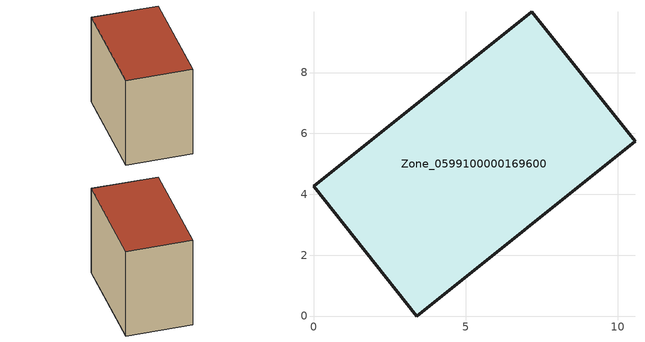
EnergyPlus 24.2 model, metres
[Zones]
Zone_0599100000169600
 floor ground (C_G): 7.17,9.99 10.56,5.75 3.4,0 0,4.26 z0
 wall outside (C_F): 3.4,0 10.56,5.75 7.17,9.99 0,4.26 3.4,0 z0:7.92
 roof outside (C_R): 10.56,5.75 7.17,9.99 0,4.26 3.4,0 z7.92
[BUILDING]
Pand.0599100000169600: North Axis=0; Terrain=City; Loads Convergence Tolerance Value=0.04; Temperature Convergence Tolerance Value=0.4; Solar Distribution=FullExterior; Maximum Number of Warmup Days=25; Minimum Number of Warmup Days=1
[Site:Location]
Rotterdam.The.Hague.AP_ZH_NLD Design_Conditions: Latitude=51.96; Longitude=4.45; Time Zone=1; Elevation=-4.5
[SITE:GROUNDTEMPERATURE:BUILDINGSURFACE]
18, 18, 18, 18, 18, 18, 18, 18, 18, 18, 18, 18
[MATERIAL] Thermal Absorptance=0.9; Solar Absorptance=0.7; Visible Absorptance=0.7
Name | Roughness | Thickness | Conductivity | Density | Specific Heat
G.TC.1975-1991 | MediumSmooth | 0.15 | 0.288461 | 540 | 1210
F.TC.1975-1991 | Rough | 0.3 | 0.230769 | 1920 | 840
R.TC.1975-1991 | MediumRough | 0.2 | 0.153846 | 1500 | 1000
[CONSTRUCTION]
C_G: G.TC.1975-1991
C_F: F.TC.1975-1991
C_R: R.TC.1975-1991
[ZONE]
Zone_0599100000169600: Type=1; Multiplier=1; Ceiling Height=Autocalculate; Volume=Autocalculate; Floor Area=autocalculate; Part of Total Floor Area=Yes
[ZONEINFILTRATION:DESIGNFLOWRATE]
Infil_Zone_0599100000169600: Zone or ZoneList or Space or SpaceList=Zone_0599100000169600; Schedule=AlwaysOn; Design Flow Rate Calculation Method=Flow/Area; Flow Rate per Floor Area=0.003; Constant Term Coefficient=1; Temperature Term Coefficient=0; Velocity Term Coefficient=0; Velocity Squared Term Coefficient=0
[HVACTEMPLATE:ZONE:IDEALLOADSAIRSYSTEM]
Zone_0599100000169600: Maximum Heating Supply Air Temperature=50; Minimum Cooling Supply Air Temperature=13; Maximum Heating Supply Air Humidity Ratio=0.0156; Minimum Cooling Supply Air Humidity Ratio=0.0077; Heating Limit=NoLimit; Cooling Limit=NoLimit; Dehumidification Control Type=ConstantSensibleHeatRatio; Cooling Sensible Heat Ratio=0.7; Dehumidification Setpoint=60; Humidification Control Type=None; Humidification Setpoint=30; Outdoor Air Method=None; Outdoor Air Flow Rate per Person=0.00944; Outdoor Air Flow Rate per Zone Floor Area=0; Outdoor Air Flow Rate per Zone=0; Demand Controlled Ventilation Type=None; Outdoor Air Economizer Type=NoEconomizer; Heat Recovery Type=None; Sensible Heat Recovery Effectiveness=0.7; Latent Heat Recovery Effectiveness=0.65
[ZONECONTROL:THERMOSTAT]
ThermostatControl_Zone_0599100000169600: Zone or ZoneList=Zone_0599100000169600; Control Type Schedule=DualSetpointControlType; Control 1=Thermostat_Zone_0599100000169600; Temperature Difference Between Cutout And Setpoint=0
[THERMOSTATSETPOINT:DUALSETPOINT]
Thermostat_Zone_0599100000169600: Heating Setpoint Temperature Schedule=HeatingSetpoint_Zone_0599100000169600; Cooling Setpoint Temperature Schedule=CoolingSetpoint_Zone_0599100000169600
[SCHEDULE:COMPACT]
HeatingSetpoint_Zone_0599100000169600: Through: 12/31, For: AllDays, Until: 24:00, 21
CoolingSetpoint_Zone_0599100000169600: Through: 12/31, For: AllDays, Until: 24:00, 24
DualSetpointControlType: Through: 12/31, For: AllDays, Until: 24:00, 4
AlwaysOn: Through: 12/31, For: AllDays, Until: 24:00, 1
